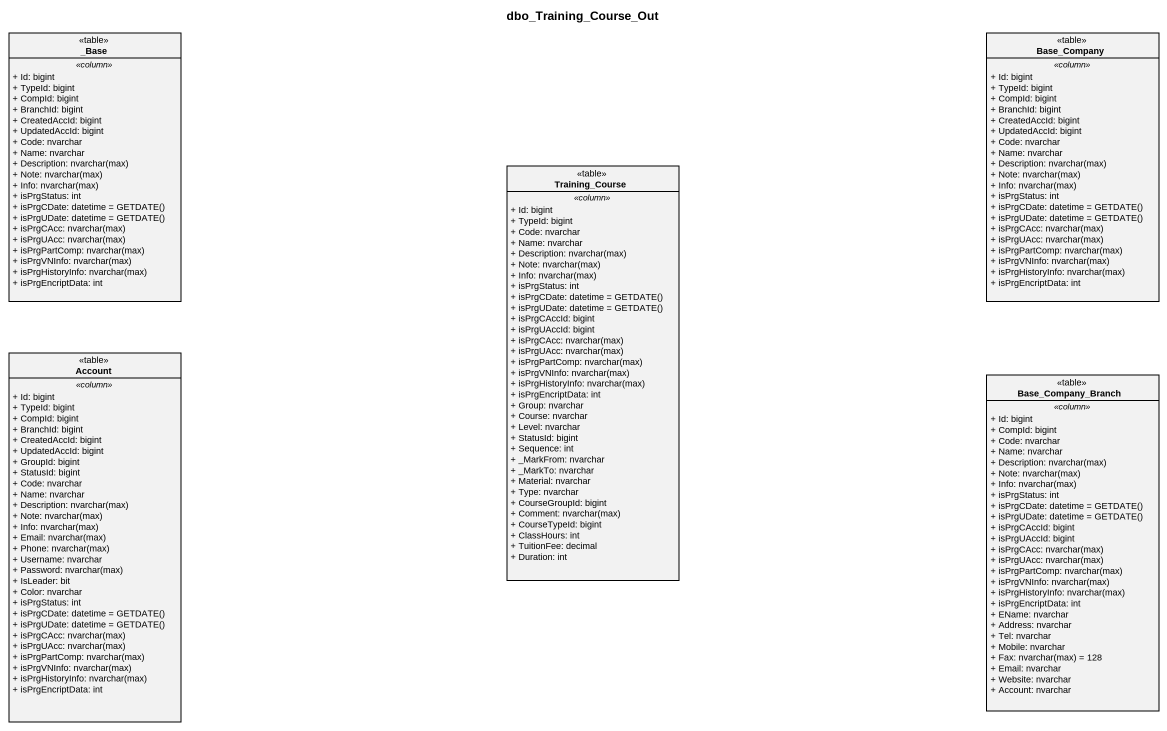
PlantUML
@startuml
title dbo_Training_Course_Out
hide circle
hide empty members
skinparam classAttributeIconSize 0
class "_Base" as Base <<table>> {
  .. <<column>> ..
  + Id: bigint
  + TypeId: bigint
  + CompId: bigint
  + BranchId: bigint
  + CreatedAccId: bigint
  + UpdatedAccId: bigint
  + Code: nvarchar
  + Name: nvarchar
  {field} + Description: nvarchar(max)
  {field} + Note: nvarchar(max)
  {field} + Info: nvarchar(max)
  + isPrgStatus: int
  {field} + isPrgCDate: datetime = GETDATE()
  {field} + isPrgUDate: datetime = GETDATE()
  {field} + isPrgCAcc: nvarchar(max)
  {field} + isPrgUAcc: nvarchar(max)
  {field} + isPrgPartComp: nvarchar(max)
  {field} + isPrgVNInfo: nvarchar(max)
  {field} + isPrgHistoryInfo: nvarchar(max)
  + isPrgEncriptData: int
}
class Base_Company <<table>> {
  .. <<column>> ..
  + Id: bigint
  + TypeId: bigint
  + CompId: bigint
  + BranchId: bigint
  + CreatedAccId: bigint
  + UpdatedAccId: bigint
  + Code: nvarchar
  + Name: nvarchar
  {field} + Description: nvarchar(max)
  {field} + Note: nvarchar(max)
  {field} + Info: nvarchar(max)
  + isPrgStatus: int
  {field} + isPrgCDate: datetime = GETDATE()
  {field} + isPrgUDate: datetime = GETDATE()
  {field} + isPrgCAcc: nvarchar(max)
  {field} + isPrgUAcc: nvarchar(max)
  {field} + isPrgPartComp: nvarchar(max)
  {field} + isPrgVNInfo: nvarchar(max)
  {field} + isPrgHistoryInfo: nvarchar(max)
  + isPrgEncriptData: int
}
class Training_Course <<table>> {
  .. <<column>> ..
  + Id: bigint
  + TypeId: bigint
  + Code: nvarchar
  + Name: nvarchar
  {field} + Description: nvarchar(max)
  {field} + Note: nvarchar(max)
  {field} + Info: nvarchar(max)
  + isPrgStatus: int
  {field} + isPrgCDate: datetime = GETDATE()
  {field} + isPrgUDate: datetime = GETDATE()
  + isPrgCAccId: bigint
  + isPrgUAccId: bigint
  {field} + isPrgCAcc: nvarchar(max)
  {field} + isPrgUAcc: nvarchar(max)
  {field} + isPrgPartComp: nvarchar(max)
  {field} + isPrgVNInfo: nvarchar(max)
  {field} + isPrgHistoryInfo: nvarchar(max)
  + isPrgEncriptData: int
  + Group: nvarchar
  + Course: nvarchar
  + Level: nvarchar
  + StatusId: bigint
  + Sequence: int
  + _MarkFrom: nvarchar
  + _MarkTo: nvarchar
  + Material: nvarchar
  + Type: nvarchar
  + CourseGroupId: bigint
  {field} + Comment: nvarchar(max)
  + CourseTypeId: bigint
  + ClassHours: int
  + TuitionFee: decimal
  + Duration: int
}
class Account <<table>> {
  .. <<column>> ..
  + Id: bigint
  + TypeId: bigint
  + CompId: bigint
  + BranchId: bigint
  + CreatedAccId: bigint
  + UpdatedAccId: bigint
  + GroupId: bigint
  + StatusId: bigint
  + Code: nvarchar
  + Name: nvarchar
  {field} + Description: nvarchar(max)
  {field} + Note: nvarchar(max)
  {field} + Info: nvarchar(max)
  {field} + Email: nvarchar(max)
  {field} + Phone: nvarchar(max)
  + Username: nvarchar
  {field} + Password: nvarchar(max)
  + IsLeader: bit
  + Color: nvarchar
  + isPrgStatus: int
  {field} + isPrgCDate: datetime = GETDATE()
  {field} + isPrgUDate: datetime = GETDATE()
  {field} + isPrgCAcc: nvarchar(max)
  {field} + isPrgUAcc: nvarchar(max)
  {field} + isPrgPartComp: nvarchar(max)
  {field} + isPrgVNInfo: nvarchar(max)
  {field} + isPrgHistoryInfo: nvarchar(max)
  + isPrgEncriptData: int
}
class Base_Company_Branch <<table>> {
  .. <<column>> ..
  + Id: bigint
  + CompId: bigint
  + Code: nvarchar
  + Name: nvarchar
  {field} + Description: nvarchar(max)
  {field} + Note: nvarchar(max)
  {field} + Info: nvarchar(max)
  + isPrgStatus: int
  {field} + isPrgCDate: datetime = GETDATE()
  {field} + isPrgUDate: datetime = GETDATE()
  + isPrgCAccId: bigint
  + isPrgUAccId: bigint
  {field} + isPrgCAcc: nvarchar(max)
  {field} + isPrgUAcc: nvarchar(max)
  {field} + isPrgPartComp: nvarchar(max)
  {field} + isPrgVNInfo: nvarchar(max)
  {field} + isPrgHistoryInfo: nvarchar(max)
  + isPrgEncriptData: int
  + EName: nvarchar
  + Address: nvarchar
  + Tel: nvarchar
  + Mobile: nvarchar
  {field} + Fax: nvarchar(max) = 128
  + Email: nvarchar
  + Website: nvarchar
  + Account: nvarchar
}
@enduml
